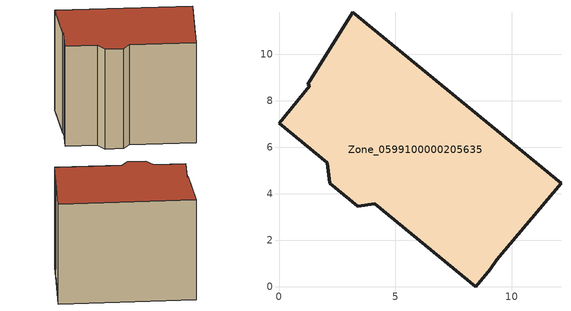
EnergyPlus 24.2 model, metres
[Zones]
Zone_0599100000205635
 floor ground (C_G): 3.18,11.8 12.13,4.46 9.37,1.15 9.08,0.76 8.46,0 4.12,3.58 3.38,3.46 2.18,4.45 2.07,5.33 0,7.03 1.32,8.64 1.24,8.7 z0
 wall outside (C_F): 2.18,4.45 3.38,3.46 4.12,3.58 8.46,0 9.08,0.76 9.37,1.15 12.13,4.46 3.18,11.8 1.24,8.7 1.32,8.64 0,7.03 2.07,5.33 2.18,4.45 z0:9.92
 roof outside (C_R): 12.13,4.46 3.18,11.8 1.24,8.7 1.32,8.64 0,7.03 2.07,5.33 2.18,4.45 3.38,3.46 4.12,3.58 8.46,0 9.08,0.76 9.37,1.15 z9.92
[BUILDING]
Pand.0599100000205635: North Axis=0; Terrain=City; Loads Convergence Tolerance Value=0.04; Temperature Convergence Tolerance Value=0.4; Solar Distribution=FullExterior; Maximum Number of Warmup Days=25; Minimum Number of Warmup Days=1
[Site:Location]
Rotterdam.The.Hague.AP_ZH_NLD Design_Conditions: Latitude=51.96; Longitude=4.45; Time Zone=1; Elevation=-4.5
[SITE:GROUNDTEMPERATURE:BUILDINGSURFACE]
18, 18, 18, 18, 18, 18, 18, 18, 18, 18, 18, 18
[MATERIAL] Thermal Absorptance=0.9; Solar Absorptance=0.7; Visible Absorptance=0.7
Name | Roughness | Thickness | Conductivity | Density | Specific Heat
G.TI.1946 | MediumSmooth | 0.15 | 1 | 540 | 1210
F.TI.1946 | Rough | 0.3 | 0.857143 | 1920 | 840
R.TI.1946 | MediumRough | 0.2 | 0.1 | 1500 | 1000
[CONSTRUCTION]
C_G: G.TI.1946
C_F: F.TI.1946
C_R: R.TI.1946
[ZONE]
Zone_0599100000205635: Type=1; Multiplier=1; Ceiling Height=Autocalculate; Volume=Autocalculate; Floor Area=autocalculate; Part of Total Floor Area=Yes
[ZONEINFILTRATION:DESIGNFLOWRATE]
Infil_Zone_0599100000205635: Zone or ZoneList or Space or SpaceList=Zone_0599100000205635; Schedule=AlwaysOn; Design Flow Rate Calculation Method=Flow/Area; Flow Rate per Floor Area=0.003; Constant Term Coefficient=1; Temperature Term Coefficient=0; Velocity Term Coefficient=0; Velocity Squared Term Coefficient=0
[HVACTEMPLATE:ZONE:IDEALLOADSAIRSYSTEM]
Zone_0599100000205635: Maximum Heating Supply Air Temperature=50; Minimum Cooling Supply Air Temperature=13; Maximum Heating Supply Air Humidity Ratio=0.0156; Minimum Cooling Supply Air Humidity Ratio=0.0077; Heating Limit=NoLimit; Cooling Limit=NoLimit; Dehumidification Control Type=ConstantSensibleHeatRatio; Cooling Sensible Heat Ratio=0.7; Dehumidification Setpoint=60; Humidification Control Type=None; Humidification Setpoint=30; Outdoor Air Method=None; Outdoor Air Flow Rate per Person=0.00944; Outdoor Air Flow Rate per Zone Floor Area=0; Outdoor Air Flow Rate per Zone=0; Demand Controlled Ventilation Type=None; Outdoor Air Economizer Type=NoEconomizer; Heat Recovery Type=None; Sensible Heat Recovery Effectiveness=0.7; Latent Heat Recovery Effectiveness=0.65
[ZONECONTROL:THERMOSTAT]
ThermostatControl_Zone_0599100000205635: Zone or ZoneList=Zone_0599100000205635; Control Type Schedule=DualSetpointControlType; Control 1=Thermostat_Zone_0599100000205635; Temperature Difference Between Cutout And Setpoint=0
[THERMOSTATSETPOINT:DUALSETPOINT]
Thermostat_Zone_0599100000205635: Heating Setpoint Temperature Schedule=HeatingSetpoint_Zone_0599100000205635; Cooling Setpoint Temperature Schedule=CoolingSetpoint_Zone_0599100000205635
[SCHEDULE:COMPACT]
HeatingSetpoint_Zone_0599100000205635: Through: 12/31, For: AllDays, Until: 24:00, 21
CoolingSetpoint_Zone_0599100000205635: Through: 12/31, For: AllDays, Until: 24:00, 24
DualSetpointControlType: Through: 12/31, For: AllDays, Until: 24:00, 4
AlwaysOn: Through: 12/31, For: AllDays, Until: 24:00, 1
